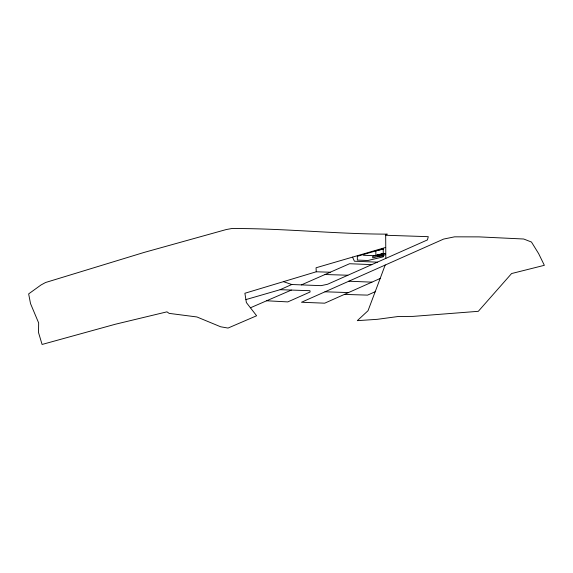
<?xml version="1.0" encoding="UTF-8"?>
<svg xmlns="http://www.w3.org/2000/svg" width="573" height="573" viewBox="0 0 573 573"><rect width="100%" height="100%" fill="white"/><g stroke="black" fill="none" stroke-linecap="round" stroke-linejoin="round"><path stroke-width="0.86" d="M385.808 258.402L385.686 234.744L387.269 234.135C335.341 234.071 283.664 228.255 231.7 228.541L226.177 229.565L144.124 252.421L45.575 282.503L40.962 285.003L28.65 293.899L30.527 303.604L38.649 322.928L38.534 332.598L42.087 344.459L115.316 324.246L166.958 311.841L169.142 313.374L196.919 316.962L220.677 326.789L228.04 328.064L256.618 315.766L246.376 302.573L244.893 293.261L316.253 271.781L330.234 272.225M380.178 278.471L368.038 310.709L357.308 320.658L377.399 319.311L398.328 316.489L412.954 316.396L478.312 311.318L511.589 273.543L544.35 265.313L538.634 253.617L531.465 242.035L523.722 239.013L479.092 236.885L454.561 236.835L443.638 239.07L301.47 302.265L324.705 303.181L380.178 278.471L385.185 264.984M375.329 291.657L367.601 295.116L344.373 294.415M245.896 299.593L280.133 289.694L291.772 284.509L321.066 285.655L327.548 284.272L427.451 239.908L428.275 236.67L385.686 235.259M301.412 284.888L349.573 263.73L371.791 264.626M250.516 307.751L291.356 290.074M385.65 247.443L316.052 267.777L316.253 271.781M375.594 255.759L383.273 253.517M383.208 249.148L375.824 250.91L375.888 255.264L383.273 253.502M325.02 274.517L347.897 275.233M280.133 289.694L309.929 290.697L310.115 291.986L287.811 301.899L266.631 300.775M324.955 291.786L348.499 292.581M348.706 281.214L371.913 282.152M383.308 256.074L363.483 255.264L363.475 254.519M377.356 262.155L354.422 261.224L352.545 257.112M283.463 281.651L291.772 284.509M383.201 248.754L357.316 256.317L357.373 260.078L367.887 260.507L383.316 256.826L383.201 248.754M384.999 253.452L372.694 256.389L372.715 257.843L385.02 254.906L384.999 253.452"/></g></svg>
